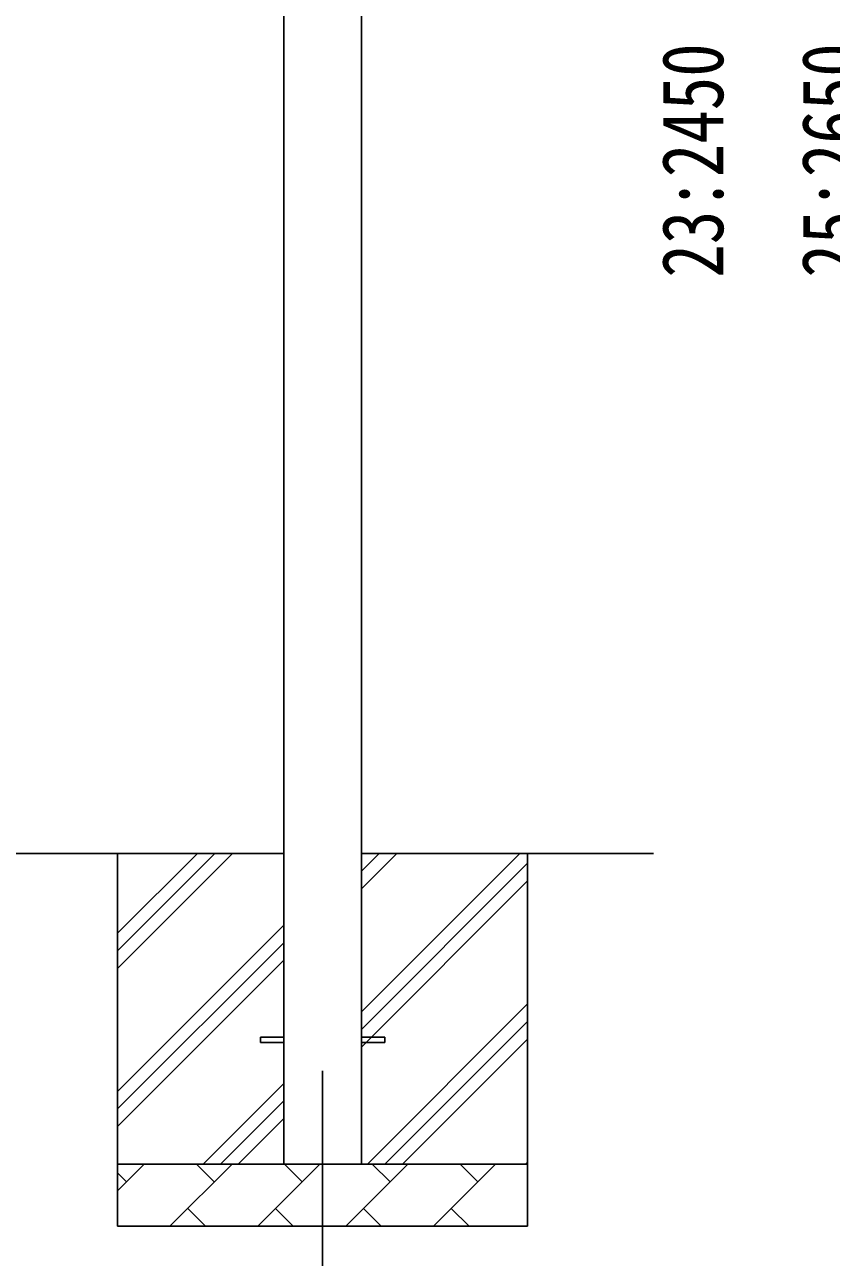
# Model space of a CAD drawing. Units: millimetres, scale not verified. Extents: x -12615 to 12615, y -8910 to 8910.
# Drawn here: x 2844 to 4142, y -5632 to -3649 of the extents above; entities that cross this region are included whole.
import ezdxf
from ezdxf.enums import TextEntityAlignment as Align

# ---------------------------------------------------------------- set-up
doc = ezdxf.new("R2010")
doc.units = ezdxf.units.MM
doc.header["$LTSCALE"] = 40
for name, color, linetype in [('0-3_YKK_12', 2, 'Continuous'), ('0-4_YKK_13', 4, 'Continuous'), ('0-5_YKK_A1', 4, 'Continuous'), ('0-6_YKK_D', 6, 'Continuous')]:
    doc.layers.add(name, color=color, linetype=linetype)
doc.styles.add('ＭＳ ゴシック', font='')
doc.styles.get('ＭＳ ゴシック').set_extended_font_data('MS Gothic')

msp = doc.modelspace()

# ---------------------------------------------------------------- linework, layer by layer
at = {"layer": '0-3_YKK_12'}
msp.add_line((3323.17, -5332.18), (3323.17, -5832.18), dxfattribs=at)
at = {"layer": '0-4_YKK_13'}
for p, q in [((3223.17, -5277.68), (3260.67, -5277.68)), ((3223.17, -5286.68), (3223.17, -5277.68)), ((3223.17, -5286.68), (3260.67, -5286.68)), ((3385.67, -5277.68), (3423.17, -5277.68)), ((3385.67, -5286.68), (3423.17, -5286.68)), ((3423.17, -5286.68), (3423.17, -5277.68))]:
    msp.add_line(p, q, dxfattribs=at)
at = {"layer": '0-5_YKK_A1'}
for p, q in [((3260.67, -2535.18), (3260.67, -5482.18)), ((3385.67, -5482.18), (3385.67, -2535.18)), ((3260.67, -4982.18), (1885.67, -4982.18)), ((2993.17, -4982.18), (2993.17, -5582.18)), ((2993.17, -5167.23), (3178.22, -4982.18)), ((2993.17, -5138.95), (3149.94, -4982.18)), ((2993.17, -5110.67), (3121.65, -4982.18)), ((3855.53, -4982.18), (3385.67, -4982.18)), ((3385.67, -5237.28), (3640.77, -4982.18)), ((3385.67, -5039.29), (3442.78, -4982.18)), ((3385.67, -5011.01), (3414.5, -4982.18)), ((3653.17, -4982.18), (3653.17, -5582.18)), ((3385.67, -5265.57), (3653.17, -4998.07)), ((3385.67, -5293.85), (3653.17, -5026.35)), ((2993.17, -5365.22), (3260.67, -5097.72)), ((2993.17, -5393.51), (3260.67, -5126.01)), ((2993.17, -5421.79), (3260.67, -5154.29)), ((3395.33, -5482.18), (3653.17, -5224.34)), ((3423.61, -5482.18), (3653.17, -5252.62)), ((3451.9, -5482.18), (3653.17, -5280.91)), ((3130.77, -5482.18), (3260.67, -5352.28)), ((3159.05, -5482.18), (3260.67, -5380.57)), ((3187.34, -5482.18), (3260.67, -5408.85)), ((2993.17, -5482.18), (3653.17, -5482.18)), ((2993.17, -5525.08), (3036.06, -5482.18)), ((3077.49, -5582.18), (3177.49, -5482.18)), ((3148.93, -5510.74), (3120.38, -5482.18)), ((3218.91, -5582.18), (3318.91, -5482.18)), ((3290.35, -5510.74), (3261.8, -5482.18)), ((3360.33, -5582.18), (3460.33, -5482.18)), ((3431.78, -5510.74), (3403.22, -5482.18)), ((3501.75, -5582.18), (3601.75, -5482.18)), ((3573.2, -5510.74), (3544.64, -5482.18)), ((3649.89, -5482.18), (3653.17, -5478.9)), ((3007.51, -5510.74), (2993.17, -5496.4)), ((3106.04, -5553.63), (3134.59, -5582.18)), ((3247.46, -5553.63), (3276.01, -5582.18)), ((3388.88, -5553.63), (3417.44, -5582.18)), ((3530.3, -5553.63), (3558.86, -5582.18)), ((3653.17, -5582.18), (2993.17, -5582.18))]:
    msp.add_line(p, q, dxfattribs=at)

# ---------------------------------------------------------------- texts
at = {"layer": '0-6_YKK_D', "style": 'ＭＳ ゴシック', "width": 0.8}
for s, p in [('23:2450', (3997.68, -4055.98)), ('25:2650', (4222.68, -4055.98))]:
    msp.add_text(s, height=98.97, rotation=90, dxfattribs=at).set_placement(p, align=Align.BOTTOM_LEFT)

doc.saveas('drawing.dxf')
